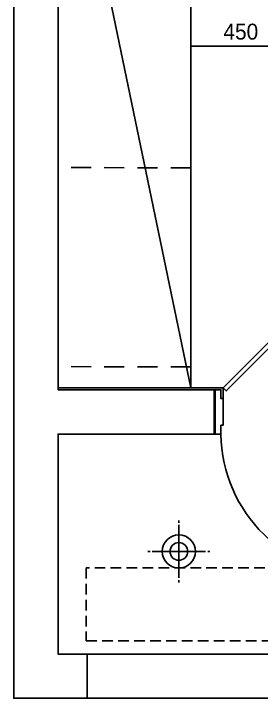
# Model space of a CAD drawing. Header units: millimetres. Extents: x 346859 to 753976, y -86090 to 5333.
# Drawn here: x 431640 to 432758, y -26055 to -22960 of the extents above; entities that cross this region are included whole.
import ezdxf

# ---------------------------------------------------------------- set-up
doc = ezdxf.new("R2010")
doc.units = ezdxf.units.MM
doc.header["$LTSCALE"] = 60
doc.linetypes.add('DH-HID2', pattern=[1.2, 0.8, -0.4])
doc.linetypes.add('HID', pattern=[2.5, 1.5, -1])
for name, color, linetype in [('04-WIN', 4, 'Continuous'), ('06-FUR', 6, 'Continuous'), ('07-DIM WAL', 5, 'Continuous'), ('2CONTINUOUS', 2, 'Continuous'), ('ac-wall-fin', 3, 'Continuous'), ('CEIL-DOOR', 6, 'Continuous'), ('CO-DO-FR', 7, 'Continuous'), ('CO-DOOR', 8, 'Continuous'), ('FU-FURM', 251, 'DH-HID2'), ('HAT', 8, 'Continuous'), ('RC-LIGHT', 7, 'Continuous'), ('U-LANP', 6, 'Continuous')]:
    doc.layers.add(name, color=color, linetype=linetype)
doc.styles.add('YOURNAME', font='HY울릉도M.TTF')
doc.dimstyles.new('40', dxfattribs={"dimscale": 40, "dimtxt": 1.8, "dimasz": 0.9, "dimexe": 0.5, "dimexo": 1, "dimgap": 0.7, "dimtad": 1, "dimdec": 0, "dimzin": 0, "dimdsep": 46, "dimtxsty": 'YOURNAME', "dimblk": 'NONE', "dimcen": 0, "dimclrd": 1, "dimclre": 1, "dimclrt": 7, "dimadec": 0, "dimazin": 0, "dimtfac": 1, "dimtdec": 0, "dimtix": 1, "dimtmove": 2, "dimatfit": 3, "dimldrblk": 'NONE', "dimfxl": 1, "dimtolj": 1, "dimtzin": 0, "dimarcsym": 0})

# ---------------------------------------------------------------- blocks, each defined once
blk = doc.blocks.new('VUSAUSEH')
at = {"layer": '04-WIN'}
blk.add_lwpolyline([(406171.2, 31122.2), (407371.2, 31122.2), (407371.2, 31322.2), (406171.2, 31322.2)], close=True, dxfattribs=at)
at = {"layer": '2CONTINUOUS'}
blk.add_line((406171.2, 31322.2), (406171.2, 31122.2), dxfattribs=at)
for points in [[(406171.2, 31322.2), (406040.2, 31322.2), (406040.2, 32317.2), (406750.2, 32317.2), (406750.2, 32517.2), (406040.2, 32517.2), (406040.2, 35415.2)], [(405840.2, 36200.2), (405840.2, 31122.2), (406171.2, 31122.2)]]:
    blk.add_lwpolyline(points, dxfattribs=at)
blk = doc.blocks.new('cjswjdeh')
at = {"layer": '06-FUR', "color": 8, "linetype": 'HID'}
for p, q in [((432439.2, 33520.7), (431839.2, 33522)), ((432439.2, 32620.7), (431839.2, 32622))]:
    blk.add_line(p, q, dxfattribs=at)
at = {"layer": '06-FUR', "color": 8}
for points in [[(431840.2, 35415.2), (432440.2, 35415.2), (432440.2, 32526.2), (431840.2, 32526.2), (431840.2, 35415.2), (432440.2, 32526.2)], [(432585.2, 32526.2), (432808, 32748.9), (432822.1, 32734.8), (432599.4, 32512), (432585.2, 32526.2)]]:
    blk.add_lwpolyline(points, dxfattribs=at)
at = {"layer": 'ac-wall-fin'}
for p, q in [((432585.2, 32526.2), (431840.2, 32526.2)), ((432585.2, 32477.2), (432585.2, 32526.2))]:
    blk.add_line(p, q, dxfattribs=at)
at = {"layer": 'CO-DO-FR', "color": 8}
blk.add_lwpolyline([(432545.2, 32317.2), (432545.2, 32517.2), (432575.2, 32517.2), (432575.2, 32477.2), (432585.2, 32477.2), (432585.2, 32357.2), (432575.2, 32357.2), (432575.2, 32317.2), (432545.2, 32317.2)], close=True, dxfattribs=at)
at = {"layer": 'CO-DOOR', "color": 8}
blk.add_arc((433223.8, 32325.8), 648.6, 180.7598, 270.1285, dxfattribs=at)
at = {"layer": 'FU-FURM', "color": 8}
blk.add_lwpolyline([(431967.6, 31381.6), (432917.6, 31381.6), (432917.6, 31711.6), (431967.6, 31711.6)], close=True, dxfattribs=at)
blk.add_blockref('VUSAUSEH', (25800, 0))
blk = doc.blocks.new('매입등')
at = {"layer": 'HAT', "color": 1}
for p, q in [((0, 140), (0, 130)), ((0, 120), (0, -120)), ((-140, 0), (-130, 0)), ((120, 0), (-120, 0)), ((140, 0), (130, 0)), ((-140, 0), (-130, 0)), ((0, -140), (0, -130))]:
    blk.add_line(p, q, dxfattribs=at)
blk.add_circle((0, 0), 40, dxfattribs=at)
at = {"layer": 'U-LANP'}
blk.add_circle((0, 0), 75, dxfattribs=at)
blk = doc.blocks.new('A$C59950440')
at = {"layer": 'CEIL-DOOR'}
blk.add_blockref('매입등', (140, 140), dxfattribs=at)
blk = doc.blocks.new('*D277')
at = {"layer": '07-DIM WAL', "color": 1, "lineweight": -2, "transparency": 16777216}
for p, q in [((432440.2, -23066.9), (432440.2, -23086.9)), ((432890.2, -23066.9), (432890.2, -23086.9)), ((432890.2, -23106.9), (432440.2, -23106.9))]:
    blk.add_line(p, q, dxfattribs=at)
at = {"layer": 'Defpoints', "color": 0, "transparency": 16777216}
for p in [(432440.2, -23106.9), (432440.2, -23106.9), (432890.2, -23106.9)]:
    blk.add_point(p, dxfattribs=at)
at = {"layer": '07-DIM WAL', "color": 7, "transparency": 16777216, "insert": (432665.2, -23041.5), "char_height": 72, "attachment_point": 5, "style": 'YOURNAME'}
blk.add_mtext('\\A1;450', dxfattribs=at)
blk = doc.blocks.new('_None')

msp = doc.modelspace()

# ---------------------------------------------------------------- block references
msp.add_blockref('cjswjdeh', (0, -57177.6))
at = {"layer": 'RC-LIGHT', "xscale": -1}
msp.add_blockref('A$C59950440', (432525.7, -25531.4), dxfattribs=at)

# ---------------------------------------------------------------- dimensions: what is measured, and where the dimension line sits
at = {"layer": '07-DIM WAL'}
dim = msp.add_linear_dim(base=(432440.2, -23106.9), p1=(432890.2, -23106.9), p2=(432440.2, -23106.9), dimstyle='40', dxfattribs=at)
dim.commit()
dim.dimension.update_dxf_attribs({"geometry": '*D277', "text_midpoint": (432665.2, -23041.5)})

doc.saveas('drawing.dxf')
